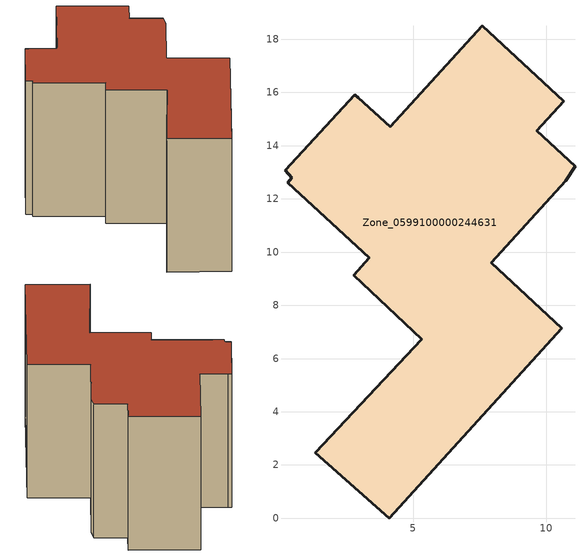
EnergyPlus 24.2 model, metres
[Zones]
Zone_0599100000244631
 floor ground (C_G): 0.45,12.79 0.18,13.07 2.8,15.92 2.94,15.79 4.14,14.7 7.6,18.5 10.66,15.67 9.65,14.56 11.09,13.23 10.73,12.68 7.93,9.6 10.59,7.14 4.09,0 1.31,2.46 5.32,6.73 2.76,9.12 3.36,9.78 0.29,12.6 z0
 wall outside (C_F): 10.66,15.67 7.6,18.5 4.14,14.7 2.94,15.79 2.8,15.92 0.18,13.07 0.45,12.79 0.29,12.6 3.36,9.78 2.76,9.12 5.32,6.73 1.31,2.46 4.09,0 10.59,7.14 7.93,9.6 10.73,12.68 11.09,13.23 9.65,14.56 10.66,15.67 z0:8.64
 roof outside (C_R): 11.09,13.23 9.65,14.56 10.66,15.67 7.6,18.5 4.14,14.7 2.94,15.79 2.8,15.92 0.18,13.07 0.45,12.79 0.29,12.6 3.36,9.78 2.76,9.12 5.32,6.73 1.31,2.46 4.09,0 10.59,7.14 7.93,9.6 10.73,12.68 z8.64
[BUILDING]
Pand.0599100000244631: North Axis=0; Terrain=City; Loads Convergence Tolerance Value=0.04; Temperature Convergence Tolerance Value=0.4; Solar Distribution=FullExterior; Maximum Number of Warmup Days=25; Minimum Number of Warmup Days=1
[Site:Location]
Rotterdam.The.Hague.AP_ZH_NLD Design_Conditions: Latitude=51.96; Longitude=4.45; Time Zone=1; Elevation=-4.5
[SITE:GROUNDTEMPERATURE:BUILDINGSURFACE]
18, 18, 18, 18, 18, 18, 18, 18, 18, 18, 18, 18
[MATERIAL] Thermal Absorptance=0.9; Solar Absorptance=0.7; Visible Absorptance=0.7
Name | Roughness | Thickness | Conductivity | Density | Specific Heat
G.D.1965 | MediumSmooth | 0.15 | 1 | 540 | 1210
F.D.1965 | Rough | 0.3 | 0.857143 | 1920 | 840
R.D.1965 | MediumRough | 0.2 | 0.08 | 1500 | 1000
[CONSTRUCTION]
C_G: G.D.1965
C_F: F.D.1965
C_R: R.D.1965
[ZONE]
Zone_0599100000244631: Type=1; Multiplier=1; Ceiling Height=Autocalculate; Volume=Autocalculate; Floor Area=autocalculate; Part of Total Floor Area=Yes
[ZONEINFILTRATION:DESIGNFLOWRATE]
Infil_Zone_0599100000244631: Zone or ZoneList or Space or SpaceList=Zone_0599100000244631; Schedule=AlwaysOn; Design Flow Rate Calculation Method=Flow/Area; Flow Rate per Floor Area=0.0042; Constant Term Coefficient=1; Temperature Term Coefficient=0; Velocity Term Coefficient=0; Velocity Squared Term Coefficient=0
[HVACTEMPLATE:ZONE:IDEALLOADSAIRSYSTEM]
Zone_0599100000244631: Maximum Heating Supply Air Temperature=50; Minimum Cooling Supply Air Temperature=13; Maximum Heating Supply Air Humidity Ratio=0.0156; Minimum Cooling Supply Air Humidity Ratio=0.0077; Heating Limit=NoLimit; Cooling Limit=NoLimit; Dehumidification Control Type=ConstantSensibleHeatRatio; Cooling Sensible Heat Ratio=0.7; Dehumidification Setpoint=60; Humidification Control Type=None; Humidification Setpoint=30; Outdoor Air Method=None; Outdoor Air Flow Rate per Person=0.00944; Outdoor Air Flow Rate per Zone Floor Area=0; Outdoor Air Flow Rate per Zone=0; Demand Controlled Ventilation Type=None; Outdoor Air Economizer Type=NoEconomizer; Heat Recovery Type=None; Sensible Heat Recovery Effectiveness=0.7; Latent Heat Recovery Effectiveness=0.65
[ZONECONTROL:THERMOSTAT]
ThermostatControl_Zone_0599100000244631: Zone or ZoneList=Zone_0599100000244631; Control Type Schedule=DualSetpointControlType; Control 1=Thermostat_Zone_0599100000244631; Temperature Difference Between Cutout And Setpoint=0
[THERMOSTATSETPOINT:DUALSETPOINT]
Thermostat_Zone_0599100000244631: Heating Setpoint Temperature Schedule=HeatingSetpoint_Zone_0599100000244631; Cooling Setpoint Temperature Schedule=CoolingSetpoint_Zone_0599100000244631
[SCHEDULE:COMPACT]
HeatingSetpoint_Zone_0599100000244631: Through: 12/31, For: AllDays, Until: 24:00, 21
CoolingSetpoint_Zone_0599100000244631: Through: 12/31, For: AllDays, Until: 24:00, 24
DualSetpointControlType: Through: 12/31, For: AllDays, Until: 24:00, 4
AlwaysOn: Through: 12/31, For: AllDays, Until: 24:00, 1
